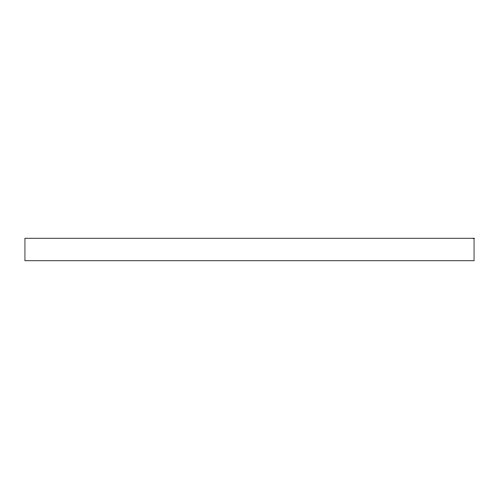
<?xml version="1.0" encoding="UTF-8"?>
<svg xmlns="http://www.w3.org/2000/svg" width="499" height="499" viewBox="0 0 499 499"><rect width="100%" height="100%" fill="white"/><g stroke="black" fill="none" stroke-linecap="round" stroke-linejoin="round"><path stroke-width="0.75" d="M474.05 238.229L24.95 238.229L24.95 260.771L474.05 260.771L474.05 238.229"/></g></svg>
